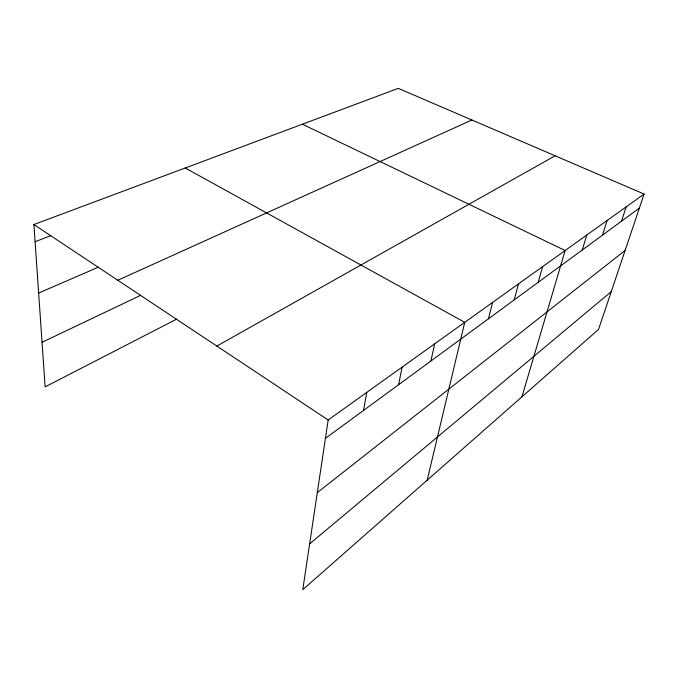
<?xml version="1.0" encoding="UTF-8"?>
<svg xmlns="http://www.w3.org/2000/svg" width="678" height="678" viewBox="0 0 678 678"><rect width="100%" height="100%" fill="white"/><g stroke="black" fill="none" stroke-linecap="round" stroke-linejoin="round"><path stroke-width="1.02" d="M644.1 194.052L328.169 419.996L302.786 589.64L598.538 329.432L644.1 194.052L398.3 88.36L33.9 224.545L45.138 386.884L176.729 319.092M363.569 410.393L366.73 392.418M398.605 384.697L402.096 367.129M430.894 361.01L434.666 343.839M427.182 480.194L464.744 322.321L185.23 167.991M488.431 318.813L492.609 302.396M514.178 299.93L518.5 283.879M538.179 282.319L542.62 266.632M521.941 396.825L565.138 250.521L302.388 124.201M582.224 250.013L586.834 235.012M602.479 235.164L607.141 220.486M621.489 221.214L626.192 206.858M309.634 543.892L611.259 291.625M317.304 492.643L625.124 250.445M325.423 438.369L639.371 208.104M216.85 346.06L555.113 155.787M42.053 342.28L140.677 295.328M117.786 280.26L471.905 120.006M38.638 293.049L98.471 267.14M35.087 241.732L50.833 235.613M33.9 224.545L328.169 419.996"/></g></svg>
